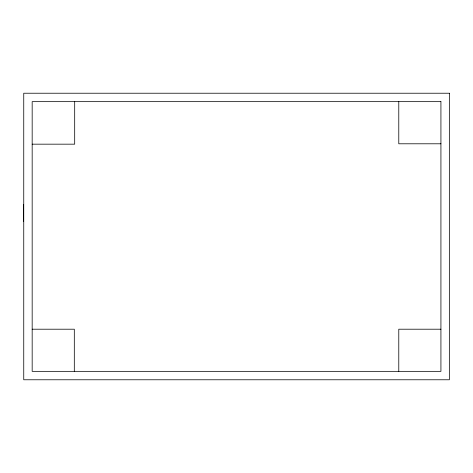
<?xml version="1.0" encoding="UTF-8"?>
<svg xmlns="http://www.w3.org/2000/svg" width="473" height="473" viewBox="0 0 473 473"><rect width="100%" height="100%" fill="white"/><g stroke="black" fill="none" stroke-linecap="round" stroke-linejoin="round"><path stroke-width="0.71" d="M440.925 143.792L398.78 143.792L398.78 101.654M32.17 144.17L74.687 144.17L74.687 101.654M32.17 329.208L74.308 329.208L74.308 371.346M440.925 329.208L398.78 329.208L398.78 371.346M23.65 204.484L23.65 221.305M449.35 93.228L23.745 93.228L23.745 379.772L449.35 379.772L449.35 93.228M440.925 101.654L32.17 101.654L32.17 371.346L440.925 371.346L440.925 101.654"/></g></svg>
